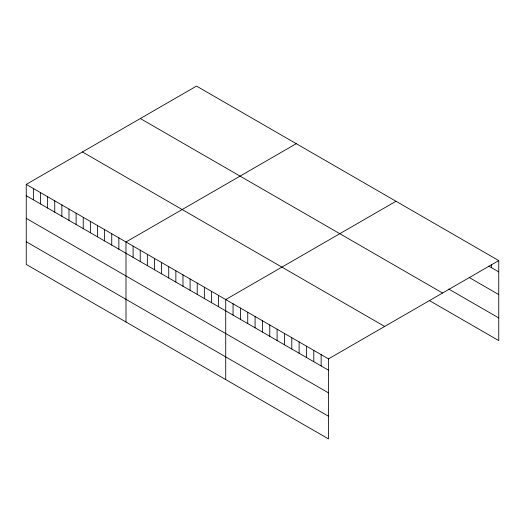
<?xml version="1.0" encoding="UTF-8"?>
<svg xmlns="http://www.w3.org/2000/svg" width="525" height="525" viewBox="0 0 525 525"><rect width="100%" height="100%" fill="white"/><g stroke="black" fill="none" stroke-linecap="round" stroke-linejoin="round"><path stroke-width="0.79" d="M26.25 184.393L328.479 358.883L328.479 438.907L26.25 264.416L26.25 184.393L196.521 86.093L498.75 260.584L498.75 340.607L429.358 300.543M296.257 143.673L125.987 241.979L125.987 322.002M395.994 201.252L225.724 299.558L225.724 379.582M328.479 358.883L498.75 260.584M488.742 266.109L498.75 271.891M469.389 277.613L498.75 294.564M448.704 289.039L498.75 317.927M140.333 118.532L442.562 293.022M82.438 151.955L384.667 326.445M26.25 195.7L328.479 370.191M26.25 218.38L328.479 392.871M26.25 241.743L328.479 416.233M491.413 264.423L491.413 267.652M321.142 354.651L321.142 365.958M313.799 350.411L313.799 361.718M306.462 346.172L306.462 357.479M299.119 341.933L299.119 353.24M291.782 337.7L291.782 349.007M284.438 333.46L284.438 344.767M277.102 329.221L277.102 340.528M269.758 324.982L269.758 336.295M262.421 320.749L262.421 332.056M255.084 316.509L255.084 327.817M247.741 312.27L247.741 323.577M240.404 308.037L240.404 319.344M233.061 303.798L233.061 315.105M218.597 295.444L218.597 306.751M211.477 291.336L211.477 302.643M204.35 287.221L204.35 298.528M197.223 283.106L197.223 294.413M190.102 278.992L190.102 290.299M182.976 274.883L182.976 286.191M175.855 270.769L175.855 282.076M168.728 266.654L168.728 277.961M161.608 262.539L161.608 273.847M154.481 258.431L154.481 269.738M147.361 254.317L147.361 265.624M140.234 250.202L140.234 261.509M133.107 246.087L133.107 257.394M118.86 237.864L118.86 249.172M111.74 233.75L111.74 245.057M104.613 229.635L104.613 240.949M97.493 225.527L97.493 236.834M90.366 221.412L90.366 232.719M83.239 217.298L83.239 228.605M76.118 213.183L76.118 224.497M68.992 209.075L68.992 220.382M61.871 204.96L61.871 216.267M54.744 200.845L54.744 212.152M47.624 196.731L47.624 208.044M40.497 192.623L40.497 203.93M33.377 188.508L33.377 199.815"/></g></svg>
